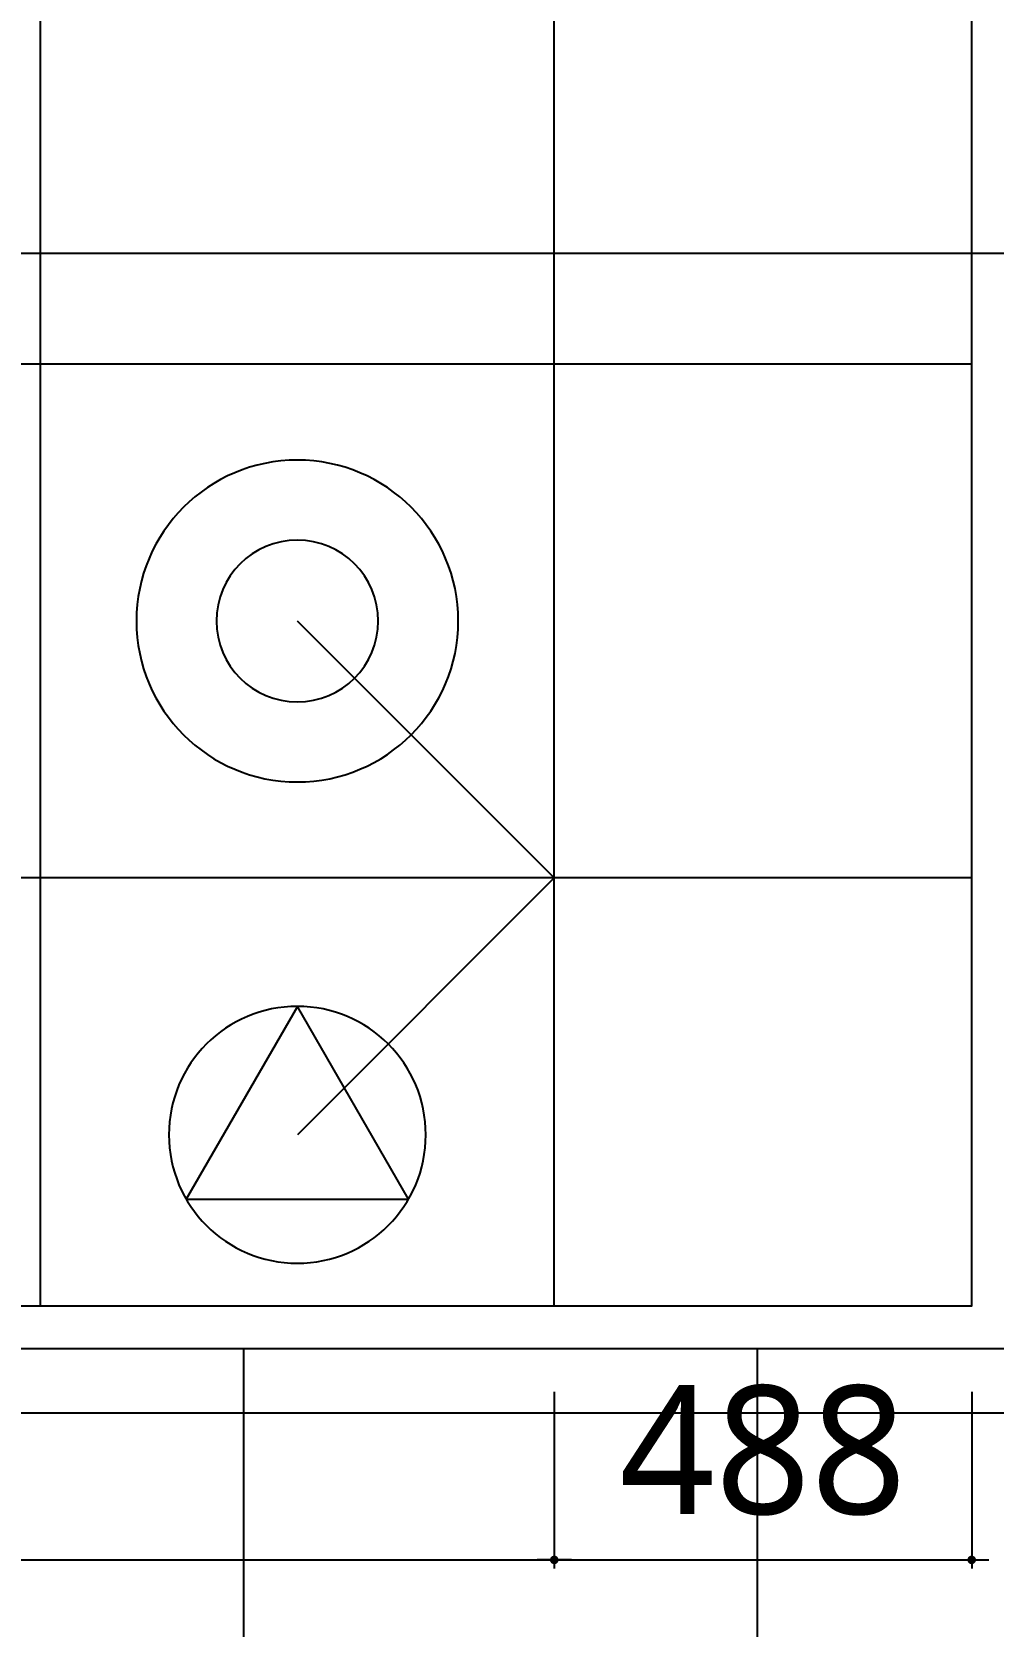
# Model space of a CAD drawing. Header units: millimetres. Extents: x 11242 to 497835, y 4200 to 105100.
# Drawn here: x 276053 to 277175, y 45551 to 47413 of the extents above; entities that cross this region are included whole.
import ezdxf
from ezdxf.xclip import XClip

# ---------------------------------------------------------------- set-up
doc = ezdxf.new("R2010")
doc.units = ezdxf.units.MM
doc.header["$LTSCALE"] = 200
doc.header["$XCLIPFRAME"] = 0
doc.layers.get('DEFPOINTS').update_dxf_attribs({"color": 137})
for name, color, linetype in [('# LIGHT - LED', 6, 'Continuous'), ('# 방송설비', 7, 'Continuous'), ('CEIL-7', 7, 'Continuous'), ('CEIL-암면흡음텍스', 251, 'Continuous'), ('SYM', 6, 'Continuous'), ('SYM-LEAD', 6, 'Continuous')]:
    doc.layers.add(name, color=color, linetype=linetype)
doc.layers.add('Defpoint', color=137, linetype='Continuous', plot=False)
doc.styles.add('$0$스타일1', font='malgun.ttf')
doc.styles.add('맑은고딕', font='malgun.ttf')
doc.dimstyles.new('DIM-QD 1', dxfattribs={"dimtxt": 3, "dimasz": 1.5, "dimexe": 1, "dimexo": 0, "dimgap": 1, "dimtad": 1, "dimdec": 3, "dimdsep": 46, "dimlunit": 6, "dimtxsty": '$0$스타일1', "dimblk1": 'ARCHTICK', "dimblk2": 'ARCHTICK', "dimsah": 1, "dimcen": 0, "dimclrd": 256, "dimclre": 256, "dimclrt": 3, "dimazin": 2, "dimtfac": 1, "dimtdec": 3, "dimtix": 1, "dimtmove": 2, "dimatfit": 3, "dimldrblk": 'ARCHTICK', "dimfxl": 1, "dimtolj": 1, "dimtzin": 0, "dimarcsym": 0})
doc.dimstyles.new('GAUN-100', dxfattribs={"dimscale": 100, "dimtxt": 1.5, "dimasz": 1, "dimexe": 2, "dimexo": 3, "dimgap": 0.5, "dimtad": 1, "dimdec": 0, "dimzin": 1, "dimdsep": 46, "dimlunit": 6, "dimtxsty": '맑은고딕', "dimblk": 'CJDOT', "dimcen": 0.09, "dimdle": 1, "dimclrd": 256, "dimclre": 256, "dimclrt": 3, "dimadec": 0, "dimazin": 0, "dimtfac": 1, "dimtdec": 0, "dimtix": 1, "dimtmove": 2, "dimatfit": 3, "dimldrblk": 'CJDOT', "dimfxl": 1, "dimtolj": 1, "dimtzin": 1, "dimarcsym": 0})

# ---------------------------------------------------------------- blocks, each defined once
blk = doc.blocks.new('C24')
at = {"layer": '# LIGHT - LED', "linetype": 'Continuous'}
for radius in [125.3, 63]:
    blk.add_circle((-200, -200), radius, dxfattribs=at)
at = {"layer": 'Defpoint'}
blk.add_line((0, 0), (-200, -200), dxfattribs=at)
blk = doc.blocks.new('조명설비')
at = {"layer": '# LIGHT - LED', "xscale": -1.5, "yscale": 1.5, "zscale": 1.5, "rotation": 180}
blk.add_blockref('C24', (276662.5, -72375), dxfattribs=at)
blk = doc.blocks.new('TT22')
at = {"layer": '# 방송설비'}
blk.add_lwpolyline([(64.95, -37.5), (-64.95, -37.5), (0, 75), (64.95, -37.5)], close=True, dxfattribs=at)
blk.add_circle((0, 0), 75, dxfattribs=at)
at = {"layer": 'Defpoint'}
blk.add_line((-150, 150), (0, 0), dxfattribs=at)
blk = doc.blocks.new('A$Caf2ad70f')
at = {"layer": 'SYM', "xscale": -2, "yscale": 2, "zscale": 2}
blk.add_blockref('TT22', (276362.5, -72675), dxfattribs=at)
blk = doc.blocks.new('C-6x6_1f')
for p, q in [((-31747, -303023.4), (-31747, -292223.4)), ((-31147, -303023.4), (-31147, -292223.4)), ((-27547, -297023.4), (-34747, -297023.4)), ((-27547, -297623.4), (-34747, -297623.4)), ((-36547, -324623.4), (-36547, -303023.4)), ((-35947, -324623.4), (-35947, -303023.4)), ((-34147, -324623.4), (-34147, -303023.4)), ((-33547, -324623.4), (-33547, -303023.4)), ((-34747, -319823.4), (-41947, -319823.4))]:
    blk.add_line(p, q)
blk = doc.blocks.new('CJDOT')
blk.add_line((-2, 0), (2, 0))
at = {"const_width": 0.5}
blk.add_lwpolyline([(-0.25, 0, 1), (0.25, 0, 1)], format="xyb", close=True, dxfattribs=at)
blk = doc.blocks.new('*D65')
at = {"layer": 'Defpoint', "lineweight": -2, "transparency": 16777216}
for p, q in [((274262.5, 45825), (274262.5, 45618.6)), ((276662.5, 45825), (276662.5, 45618.6)), ((274272.5, 45628.6), (276652.5, 45628.6))]:
    blk.add_line(p, q, dxfattribs=at)
at = {"layer": 'DEFPOINTS', "color": 0, "transparency": 16777216}
for p in [(274262.5, 45925), (276662.5, 45925), (276662.5, 45628.6)]:
    blk.add_point(p, dxfattribs=at)
at = {"layer": 'Defpoint', "lineweight": -2, "transparency": 16777216, "xscale": 10, "yscale": 10, "zscale": 10, "rotation": 180}
blk.add_blockref('CJDOT', (274262.5, 45628.6), dxfattribs=at)
at = {"layer": 'Defpoint', "lineweight": -2, "transparency": 16777216, "xscale": 10, "yscale": 10, "zscale": 10}
blk.add_blockref('CJDOT', (276662.5, 45628.6), dxfattribs=at)
at = {"layer": 'Defpoint', "transparency": 16777216, "insert": (275462.5, 45768.6), "char_height": 150, "attachment_point": 5, "style": '맑은고딕'}
blk.add_mtext('\\A1;2,400', dxfattribs=at)
blk = doc.blocks.new('*D66')
at = {"layer": 'Defpoint', "lineweight": -2, "transparency": 16777216}
for p, q in [((276662.5, 45825), (276662.5, 45618.6)), ((277150, 45825), (277150, 45618.6)), ((276672.5, 45628.6), (277140, 45628.6))]:
    blk.add_line(p, q, dxfattribs=at)
at = {"layer": 'DEFPOINTS', "color": 0, "transparency": 16777216}
for p in [(276662.5, 45925), (277150, 45925), (277150, 45628.6)]:
    blk.add_point(p, dxfattribs=at)
at = {"layer": 'Defpoint', "lineweight": -2, "transparency": 16777216, "xscale": 10, "yscale": 10, "zscale": 10, "rotation": 180}
blk.add_blockref('CJDOT', (276662.5, 45628.6), dxfattribs=at)
at = {"layer": 'Defpoint', "lineweight": -2, "transparency": 16777216, "xscale": 10, "yscale": 10, "zscale": 10}
blk.add_blockref('CJDOT', (277150, 45628.6), dxfattribs=at)
at = {"layer": 'Defpoint', "transparency": 16777216, "insert": (276906.3, 45756.1), "char_height": 150, "attachment_point": 5, "style": '맑은고딕'}
blk.add_mtext('\\A1;488', dxfattribs=at)
blk = doc.blocks.new('_ARCHTICK')
at = {"color": 0, "linetype": 'ByBlock', "const_width": 0.15}
blk.add_lwpolyline([(-0.5, -0.5), (0.5, 0.5)], dxfattribs=at)

msp = doc.modelspace()

# ---------------------------------------------------------------- block references
msp.add_blockref('조명설비', (0, 118800))

# ---------------------------------------------------------------- next in the draw order: linework, layer by layer
at = {"layer": 'CEIL-7'}
msp.add_lwpolyline([(270300, 69200.3), (270300, 45875.3), (280950, 45875.3), (280950, 43175.3), (280425, 43175.3), (280425, 42950.2), (277198.8, 42950.2), (277198.8, 42815), (273201.2, 42815), (273201.2, 42950.2), (270975, 42950.2), (270975, 43175.3), (270425, 43175.3), (270425, 42950), (268200, 42950)], dxfattribs=at)
msp.add_lwpolyline([(273775, 49325), (277150, 49325), (277149.9, 45925), (273775, 45925)], close=True, dxfattribs=at)

# ---------------------------------------------------------------- next in the draw order: block references
msp.add_blockref('A$Caf2ad70f', (0, 118800))
at = {"layer": 'CEIL-암면흡음텍스'}
ref = msp.add_blockref('C-6x6_1f', (312847, 365623.4), dxfattribs=at)
XClip(ref).set_block_clipping_path([(-44646.9790898738, -322658.1999318774), (-44646.9790898737, -305548.1999180664), (-47046.9790898737, -305548.1999180664), (-47046.9790898736, -305973.1999180662), (-48296.9790898722, -305973.1999180663), (-48296.9790898722, -303548.1999180664), (-45296.9790898737, -303548.1999180664), (-45296.9790898737, -304048.1999180681), (-44646.9790898737, -304048.1999180681), (-44646.5353875862, -292423.1999679231), (-42421.9790898737, -292423.4499304554), (-42421.9790898737, -292998.1999180662), (-41871.9790898737, -292998.1999180662), (-41871.9790898737, -292423.4499304554), (-32421.9790898737, -292423.4499304554), (-32421.9790898733, -292998.0749242609), (-32011.9790898744, -292998.3249118712), (-32011.9790898735, -293158.199893286), (-32011.9790898735, -296423.1999180665), (-42546.9791048045, -296423.1999180665), (-42546.9790898735, -319748.1999180674), (-31896.9790559213, -319748.1999180657), (-31896.9790397005, -322448.1999180666), (-32421.9790898735, -322448.1999180666), (-32421.9790898735, -322658.1999318774), (-35648.1669723085, -322658.1999318774), (-35648.1669723085, -322808.4499304545), (-39645.7912074402, -322808.4499304545), (-39645.7912074402, -322658.1999318774), (-41871.9790898737, -322658.1999318774), (-41871.9790898737, -322448.1999180666), (-42421.9790898737, -322448.1999180666), (-42421.9790898737, -322658.1999318774)])
ref = msp.add_blockref('C-6x6_1f', (310547, 357023.4), dxfattribs=at)
XClip(ref).set_block_clipping_path([(-29596.980351819, -300845.949930455), (-30121.9803949631, -300845.949930455), (-30121.9803949631, -301398.449930455), (-29596.980351819, -301398.449930455), (-29596.980351819, -307598.449930455), (-40146.9803949629, -307598.449930455), (-40146.980394963, -292223.4499304555), (-29561.9803518183, -292223.449960526), (-29561.9803021366, -292413.4499605259), (-29446.9803518191, -292413.4499304554), (-29446.9803518191, -294093.449930455), (-29596.9803518191, -294093.449930455)])
ref = msp.add_blockref('C-6x6_1f', (307809.5, 344048.4), dxfattribs=at)
XClip(ref).set_block_clipping_path([(-34034.4791048046, -294723.4499304557), (-30659.4791048046, -294723.4499304557), (-30659.5708743512, -298123.4499304561), (-34034.4791048046, -298123.4499304554)])

# ---------------------------------------------------------------- next in the draw order: dimensions: what is measured, and where the dimension line sits
at = {"layer": 'Defpoint'}
for base, p1, p2, picture, middle in [((276662.5, 45628.6), (274262.5, 45925), (276662.5, 45925), '*D65', (275462.5, 45768.6)), ((277150.0004, 45628.5679), (276662.5, 45925), (277150.0004, 45925), '*D66', (276906.2502, 45756.0645))]:
    dim = msp.add_linear_dim(base=base, p1=p1, p2=p2, dimstyle='GAUN-100', override={"dimasz": 0.1, "dimexe": 0.1, "dimexo": 1, "dimdle": 0.1, "dimclrt": 256}, dxfattribs=at)
    dim.commit()
    dim.dimension.update_dxf_attribs({"geometry": picture, "text_midpoint": middle})

# ---------------------------------------------------------------- next in the draw order: leaders
at = {"layer": 'SYM-LEAD'}
msp.add_leader([(275699.6, 47154.7), (284701.6, 47154.7), (284433.5, 47154.7)], dimstyle='DIM-QD 1', override={"dimscale": 200, "dimasz": 1.5, "dimtad": 0, "dimclrd": 6, "dimldrblk": 'DOT'}, dxfattribs=at)

doc.saveas('drawing.dxf')
